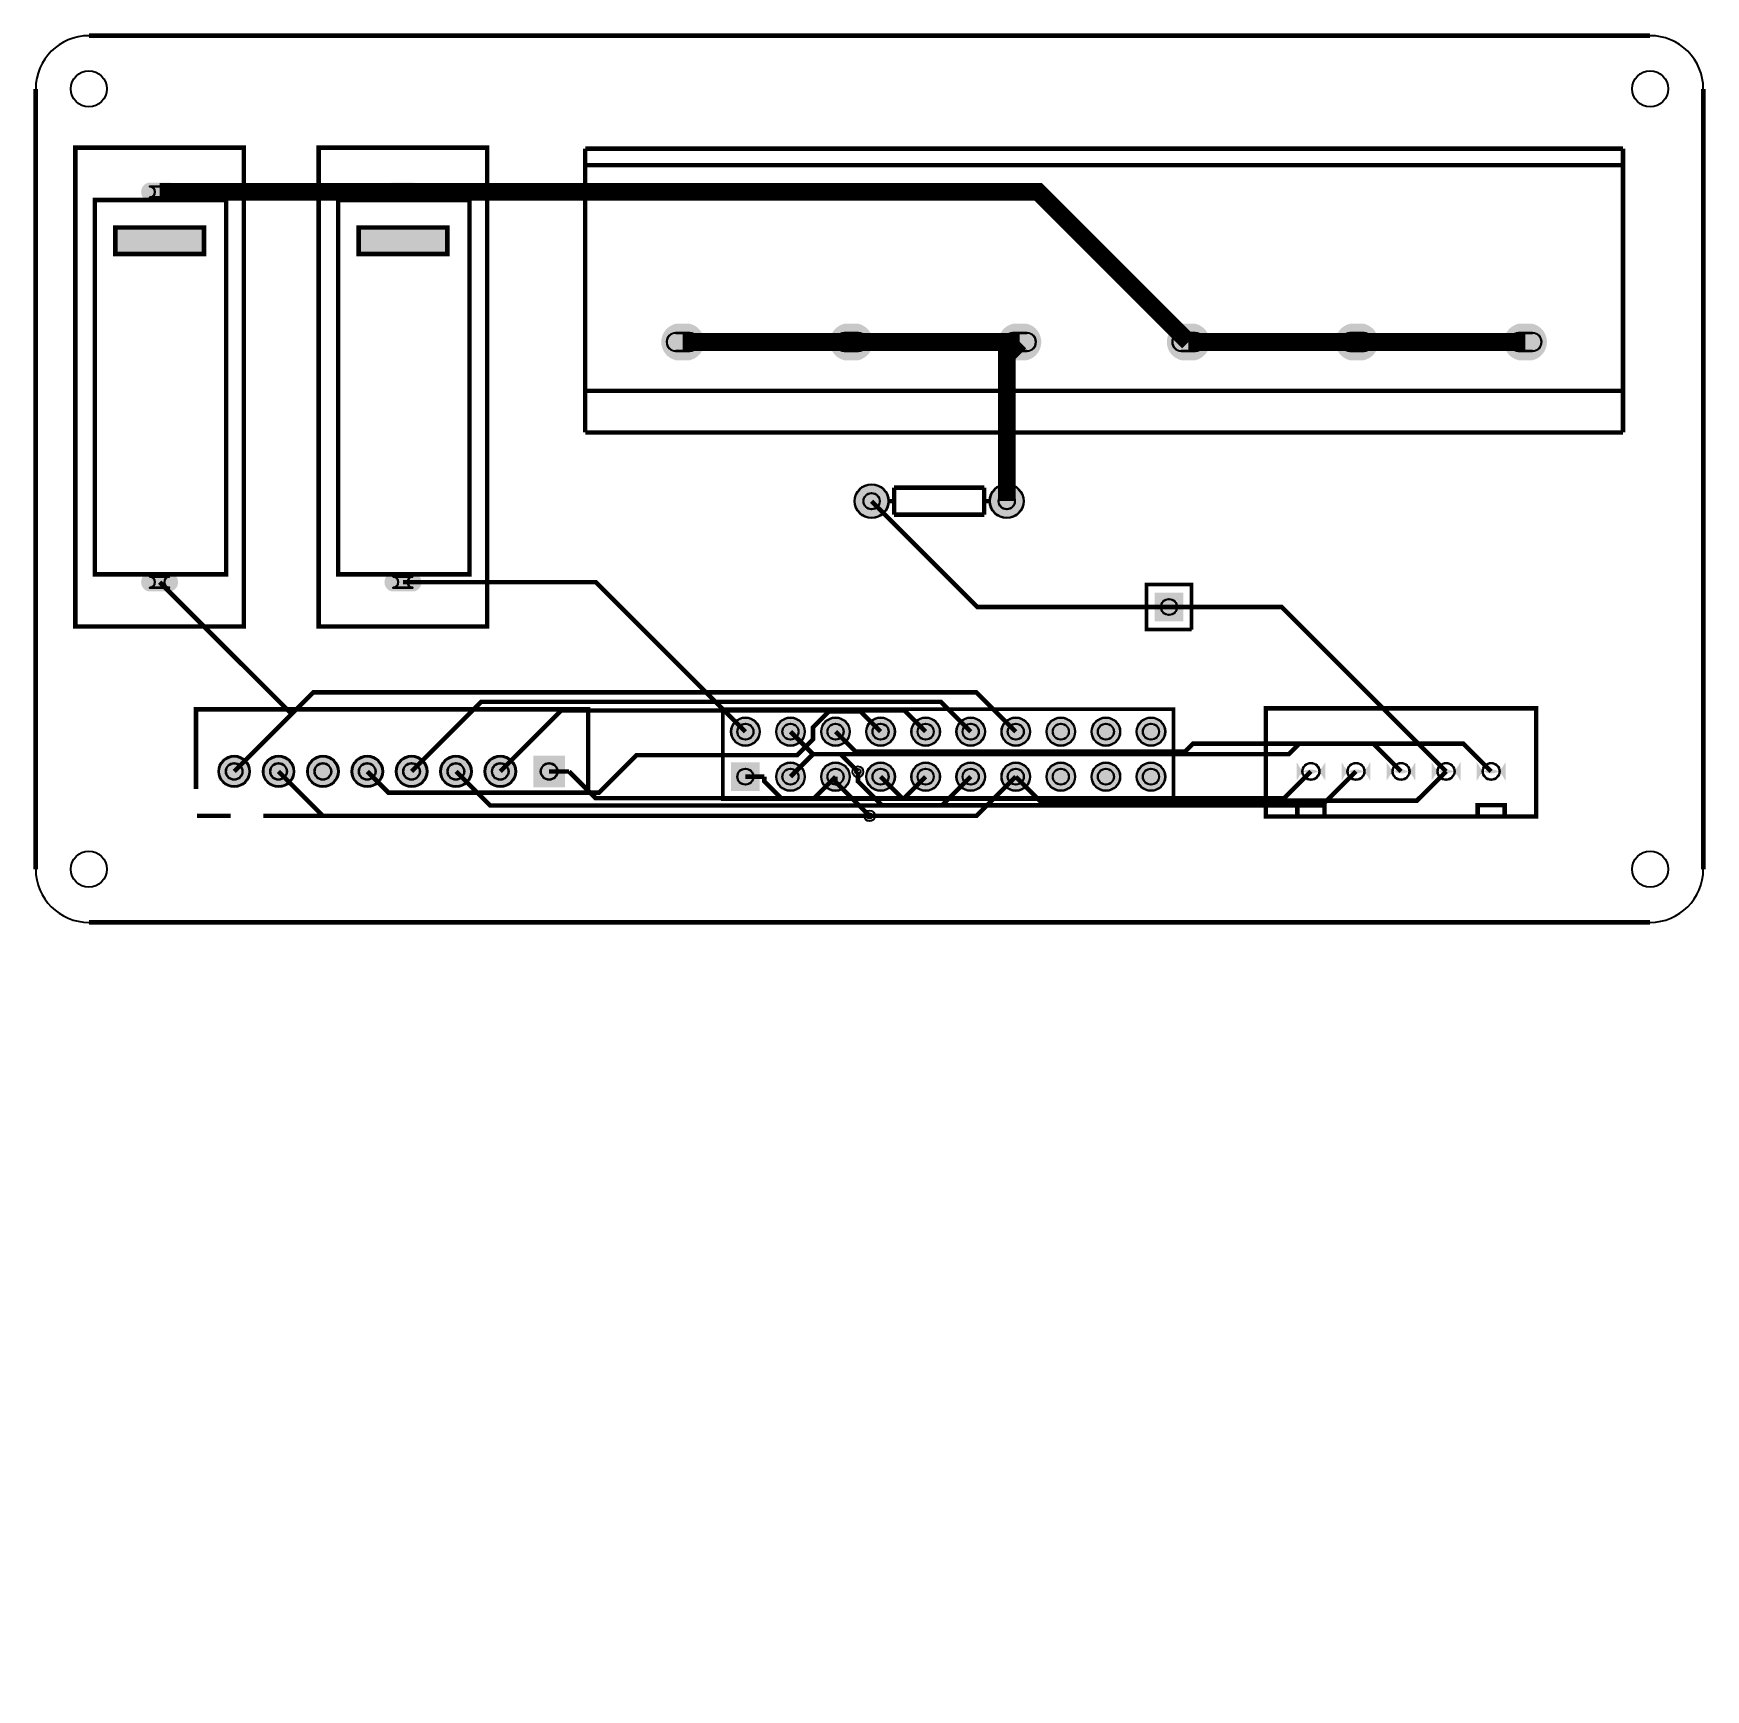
# Model space of a CAD drawing. Header units: millimetres. Extents: x -0.1 to 94.1, y -93.3 to 0.1.
import ezdxf

# ---------------------------------------------------------------- set-up
doc = ezdxf.new("R2010")
doc.units = ezdxf.units.MM
for name, color, linetype, true_color in [('BoardOutLine', 7, 'Continuous', 0xff00ff), ('BottomLayer', 7, 'Continuous', 0x0000ff), ('BottomSolderMaskLayer', 7, 'Continuous', 0xaa00ff), ('Document', 7, 'Continuous', 0xffffff), ('Hole', 7, 'Continuous', 0x222222), ('Multi-Layer', 7, 'Continuous', 0xc0c0c0), ('TopLayer', 7, 'Continuous', 0xff0000), ('TopSilkLayer', 7, 'Continuous', 0xffcc00), ('TopSolderMaskLayer', 7, 'Continuous', 0x800080)]:
    doc.layers.add(name, color=color, linetype=linetype, true_color=true_color)

msp = doc.modelspace()

# ---------------------------------------------------------------- hatches: boundary and pattern name
at = {"layer": 'BottomSolderMaskLayer'}
for points in [[(7.615013970028031, -8.287039624079375, -0.7853981633974483), (7.615013970028031, -9.337039624079376), (6.35501397002804, -9.337039624079376, -0.7853981633974483), (6.35501397002804, -8.287039624079375)], [(21.331041402082747, -8.287039624079375, -0.7853981633974483), (21.331041402082747, -9.337039624079376), (20.071041402082756, -9.337039624079376, -0.7853981633974483), (20.071041402082756, -8.287039624079375)], [(36.881222105301276, -16.246634493269028, -0.7853981633974483), (36.881222105301276, -18.29743459486923), (36.06670779055844, -18.29743459486923, -0.7853981633974483), (36.06670779055844, -16.246634493269028)], [(46.38134910555527, -16.246634493269028, -0.7853981633974483), (46.38134910555527, -18.29743459486923), (45.566834790812436, -18.29743459486923, -0.7853981633974483), (45.566834790812436, -16.246634493269028)], [(55.881222105301276, -16.246634493269028, -0.7853981633974483), (55.881222105301276, -18.29743459486923), (55.06670779055844, -18.29743459486923, -0.7853981633974483), (55.06670779055844, -16.246634493269028)], [(65.38134910555527, -16.246634493269028, -0.7853981633974483), (65.38134910555527, -18.29743459486923), (64.56683479081244, -18.29743459486923, -0.7853981633974483), (64.56683479081244, -16.246634493269028)], [(74.88122210530128, -16.246634493269028, -0.7853981633974483), (74.88122210530128, -18.29743459486923), (74.06670779055844, -18.29743459486923, -0.7853981633974483), (74.06670779055844, -16.246634493269028)], [(84.38134910555527, -16.246634493269028, -0.7853981633974483), (84.38134910555527, -18.29743459486923), (83.56683479081244, -18.29743459486923, -0.7853981633974483), (83.56683479081244, -16.246634493269028)], [(46.15189230378461, -26.246126492253097, 1), (48.082296164592336, -26.246126492253097, 1)], [(53.771907543815004, -26.246126492253097, 1), (55.70231140462273, -26.246126492253097, 1)], [(7.615013970028031, -30.287039624079263, -0.7853981633974483), (7.615013970028031, -31.33703962407926), (6.35501397002804, -31.33703962407926, -0.7853981633974483), (6.35501397002804, -30.287039624079263)], [(21.331041402082747, -30.287039624079263, -0.7853981633974483), (21.331041402082747, -31.33703962407926), (20.071041402082756, -31.33703962407926, -0.7853981633974483), (20.071041402082756, -30.287039624079263)], [(64.69392938785904, -31.402284365859032), (64.69392938785904, -33.02788761706563), (63.068326136652104, -33.02788761706563), (63.068326136652104, -31.402284365859032)], [(39.19227838455685, -39.24307848615706, 1), (40.81788163576335, -39.24307848615706, 1)], [(41.73228346456698, -39.24307848615706, 1), (43.35788671577348, -39.24307848615706, 1)], [(44.272288544577115, -39.24307848615706, 1), (45.897891795783615, -39.24307848615706, 1)], [(46.81229362458725, -39.24307848615706, 1), (48.43789687579375, -39.24307848615706, 1)], [(49.35229870459738, -39.24307848615706, 1), (50.97790195580388, -39.24307848615706, 1)], [(51.89230378460751, -39.24307848615706, 1), (53.51790703581401, -39.24307848615706, 1)], [(54.432308864617646, -39.24307848615706, 1), (56.057912115824145, -39.24307848615706, 1)], [(56.972313944628006, -39.24307848615706, 1), (58.597917195834505, -39.24307848615706, 1)], [(59.51231902463814, -39.24307848615706, 1), (61.13792227584464, -39.24307848615706, 1)], [(62.05232410464827, -39.24307848615706, 1), (63.67792735585477, -39.24307848615706, 1)], [(10.299720599441164, -41.48615697231401, 1), (12.077724155448275, -41.48615697231401, 1)], [(12.800101600203154, -41.48615697231401, 1), (14.578105156210265, -41.48615697231401, 1)], [(15.299974599949158, -41.48615697231401, 1), (17.07797815595627, -41.48615697231401, 1)], [(17.800101600203153, -41.48615697231401, 1), (19.578105156210267, -41.48615697231401, 1)], [(20.299974599949383, -41.48615697231401, 1), (22.077978155956497, -41.48615697231401, 1)], [(22.800101600203153, -41.48615697231401, 1), (24.578105156210267, -41.48615697231401, 1)], [(25.299974599949156, -41.48615697231401, 1), (27.07797815595627, -41.48615697231401, 1)], [(28.050573040540257, -40.59710131541476), (29.82857659654701, -40.59710131541476), (29.82857659654701, -42.375104871421854), (28.050573040540257, -42.375104871421854)], [(39.19227838455663, -40.97028194056395), (40.81788163576357, -40.97028194056395), (40.81788163576357, -42.595885191770435), (39.19227838455663, -42.595885191770435)], [(41.73228346456698, -41.78308356616719, 1), (43.35788671577348, -41.78308356616719, 1)], [(44.272288544577115, -41.78308356616719, 1), (45.897891795783615, -41.78308356616719, 1)], [(46.81229362458725, -41.78308356616719, 1), (48.43789687579375, -41.78308356616719, 1)], [(49.35229870459738, -41.78308356616719, 1), (50.97790195580388, -41.78308356616719, 1)], [(51.89230378460751, -41.78308356616719, 1), (53.51790703581401, -41.78308356616719, 1)], [(54.432308864617646, -41.78308356616719, 1), (56.057912115824145, -41.78308356616719, 1)], [(56.972313944628006, -41.78308356616719, 1), (58.597917195834505, -41.78308356616719, 1)], [(59.51231902463814, -41.78308356616719, 1), (61.13792227584464, -41.78308356616719, 1)], [(62.05232410464827, -41.78308356616719, 1), (63.67792735585477, -41.78308356616719, 1)], [(72.6949453898908, -40.95783591567192, -0.7853981633974483), (71.06934213868429, -40.95783591567192), (71.06934213868429, -42.01447802895609, -0.7853981633974483), (72.6949453898908, -42.01447802895609)], [(75.23495046990094, -40.95783591567192, -0.7853981633974483), (73.60934721869442, -40.95783591567192), (73.60934721869442, -42.01447802895609, -0.7853981633974483), (75.23495046990094, -42.01447802895609)], [(77.77495554991107, -40.95783591567192, -0.7853981633974483), (76.14935229870456, -40.95783591567192), (76.14935229870456, -42.01447802895609, -0.7853981633974483), (77.77495554991107, -42.01447802895609)], [(80.3149606299212, -40.95783591567192, -0.7853981633974483), (78.68935737871469, -40.95783591567192), (78.68935737871469, -42.01447802895609, -0.7853981633974483), (80.3149606299212, -42.01447802895609)], [(82.85496570993156, -40.95783591567192, -0.7853981633974483), (81.22936245872505, -40.95783591567192), (81.22936245872505, -42.01447802895609, -0.7853981633974483), (82.85496570993156, -42.01447802895609)]]:
    msp.add_hatch(color=256, dxfattribs=at).paths.add_polyline_path(points)
at = {"layer": 'Document'}
for points in [[(4.4850139700279215, -10.812039624079262), (4.4850139700279215, -12.312039624079262), (9.485013970027921, -12.312039624079262), (9.485013970027921, -10.812039624079262)], [(18.201041402082865, -10.812039624079262), (18.201041402082865, -12.312039624079262), (23.201041402082865, -12.312039624079262), (23.201041402082865, -10.812039624079262)]]:
    msp.add_hatch(color=256, dxfattribs=at).paths.add_polyline_path(points)
at = {"layer": 'Multi-Layer'}
for points in [[(7.585013970028058, -8.312039624079375, -0.7853981633974483), (7.585013970028058, -9.312039624079375), (6.385013970028012, -9.312039624079375, -0.7853981633974483), (6.385013970028012, -8.312039624079375)], [(21.301041402082774, -8.312039624079375, -0.7853981633974483), (21.301041402082774, -9.312039624079375), (20.101041402082956, -9.312039624079375, -0.7853981633974483), (20.101041402082956, -8.312039624079375)], [(36.87396494793006, -16.27203454406913, -0.7853981633974483), (36.87396494793006, -18.27203454406913), (36.07396494792988, -18.27203454406913, -0.7853981633974483), (36.07396494792988, -16.27203454406913)], [(46.37409194818406, -16.27203454406913, -0.7853981633974483), (46.37409194818406, -18.27203454406913), (45.57409194818388, -18.27203454406913, -0.7853981633974483), (45.57409194818388, -16.27203454406913)], [(55.87396494793006, -16.27203454406913, -0.7853981633974483), (55.87396494793006, -18.27203454406913), (55.07396494792988, -18.27203454406913, -0.7853981633974483), (55.07396494792988, -16.27203454406913)], [(65.37409194818406, -16.27203454406913, -0.7853981633974483), (65.37409194818406, -18.27203454406913), (64.57409194818388, -18.27203454406913, -0.7853981633974483), (64.57409194818388, -16.27203454406913)], [(74.87396494792984, -16.27203454406913, -0.7853981633974483), (74.87396494792984, -18.27203454406913), (74.07396494792988, -18.27203454406913, -0.7853981633974483), (74.07396494792988, -16.27203454406913)], [(84.37409194818406, -16.27203454406913, -0.7853981633974483), (84.37409194818406, -18.27203454406913), (83.57409194818388, -18.27203454406913, -0.7853981633974483), (83.57409194818388, -16.27203454406913)], [(46.177292354584715, -26.246126492253097, 1), (48.05689611379223, -26.246126492253097, 1)], [(53.79730759461511, -26.246126492253097, 1), (55.676911353822625, -26.246126492253097, 1)], [(7.585013970028058, -30.31203962407926, -0.7853981633974483), (7.585013970028058, -31.31203962407926), (6.385013970028012, -31.31203962407926, -0.7853981633974483), (6.385013970028012, -30.31203962407926)], [(21.301041402082774, -30.31203962407926, -0.7853981633974483), (21.301041402082774, -31.31203962407926), (20.101041402082956, -31.31203962407926, -0.7853981633974483), (20.101041402082956, -30.31203962407926)], [(64.66852933705877, -31.427686055372078), (64.66852933705877, -33.002489204978474), (63.093726187452376, -33.002489204978474), (63.093726187452376, -31.427686055372078)], [(39.21767843535695, -39.24307848615706, 1), (40.79248158496325, -39.24307848615706, 1)], [(41.757683515367084, -39.24307848615706, 1), (43.33248666497338, -39.24307848615706, 1)], [(44.29768859537722, -39.24307848615706, 1), (45.87249174498351, -39.24307848615706, 1)], [(46.83769367538735, -39.24307848615706, 1), (48.412496824993646, -39.24307848615706, 1)], [(49.37769875539748, -39.24307848615706, 1), (50.95250190500378, -39.24307848615706, 1)], [(51.917703835407615, -39.24307848615706, 1), (53.49250698501391, -39.24307848615706, 1)], [(54.45770891541775, -39.24307848615706, 1), (56.032512065024044, -39.24307848615706, 1)], [(56.99771399542811, -39.24307848615706, 1), (58.5725171450344, -39.24307848615706, 1)], [(59.53771907543824, -39.24307848615706, 1), (61.112522225044536, -39.24307848615706, 1)], [(62.07772415544837, -39.24307848615706, 1), (63.65252730505467, -39.24307848615706, 1)], [(10.350520701041367, -41.48615697231401, 1), (12.026924053848072, -41.48615697231401, 1)], [(12.850901701803357, -41.48615697231401, 1), (14.527305054610062, -41.48615697231401, 1)], [(15.35077470154936, -41.48615697231401, 1), (17.027178054356067, -41.48615697231401, 1)], [(17.850901701803355, -41.48615697231401, 1), (19.527305054610064, -41.48615697231401, 1)], [(20.350774701549586, -41.48615697231401, 1), (22.027178054356295, -41.48615697231401, 1)], [(22.850901701803355, -41.48615697231401, 1), (24.527305054610064, -41.48615697231401, 1)], [(25.35077470154936, -41.48615697231401, 1), (27.027178054356067, -41.48615697231401, 1)], [(28.101371602743257, -40.64790449580903), (29.77777495554983, -40.64790449580903), (29.77777495554983, -42.32430784861572), (28.101371602743257, -42.32430784861572)], [(39.2176784353569, -40.99568199136411), (40.7924815849633, -40.99568199136411), (40.7924815849633, -42.57048514097028), (39.2176784353569, -42.57048514097028)], [(41.757683515367084, -41.78308356616719, 1), (43.33248666497338, -41.78308356616719, 1)], [(44.29768859537722, -41.78308356616719, 1), (45.87249174498351, -41.78308356616719, 1)], [(46.83769367538735, -41.78308356616719, 1), (48.412496824993646, -41.78308356616719, 1)], [(49.37769875539748, -41.78308356616719, 1), (50.95250190500378, -41.78308356616719, 1)], [(51.917703835407615, -41.78308356616719, 1), (53.49250698501391, -41.78308356616719, 1)], [(54.45770891541775, -41.78308356616719, 1), (56.032512065024044, -41.78308356616719, 1)], [(56.99771399542811, -41.78308356616719, 1), (58.5725171450344, -41.78308356616719, 1)], [(59.53771907543824, -41.78308356616719, 1), (61.112522225044536, -41.78308356616719, 1)], [(62.07772415544837, -41.78308356616719, 1), (63.65252730505467, -41.78308356616719, 1)], [(72.6441452882906, -40.97815595631198, -0.7853981633974483), (71.1201422402845, -40.97815595631198), (71.1201422402845, -41.99415798831603, -0.7853981633974483), (72.6441452882906, -41.99415798831603)], [(75.18415036830073, -40.97815595631198, -0.7853981633974483), (73.66014732029463, -40.97815595631198), (73.66014732029463, -41.99415798831603, -0.7853981633974483), (75.18415036830073, -41.99415798831603)], [(77.72415544831087, -40.97815595631198, -0.7853981633974483), (76.20015240030476, -40.97815595631198), (76.20015240030476, -41.99415798831603, -0.7853981633974483), (77.72415544831087, -41.99415798831603)], [(80.264160528321, -40.97815595631198, -0.7853981633974483), (78.74015748031489, -40.97815595631198), (78.74015748031489, -41.99415798831603, -0.7853981633974483), (80.264160528321, -41.99415798831603)], [(82.80416560833136, -40.97815595631198, -0.7853981633974483), (81.28016256032525, -40.97815595631198), (81.28016256032525, -41.99415798831603, -0.7853981633974483), (82.80416560833136, -41.99415798831603)]]:
    msp.add_hatch(color=256, dxfattribs=at).paths.add_polyline_path(points)
at = {"layer": 'TopSolderMaskLayer'}
for points in [[(7.615013970028031, -8.287039624079375, -0.7853981633974483), (7.615013970028031, -9.337039624079376), (6.35501397002804, -9.337039624079376, -0.7853981633974483), (6.35501397002804, -8.287039624079375)], [(21.331041402082747, -8.287039624079375, -0.7853981633974483), (21.331041402082747, -9.337039624079376), (20.071041402082756, -9.337039624079376, -0.7853981633974483), (20.071041402082756, -8.287039624079375)], [(36.881222105301276, -16.246634493269028, -0.7853981633974483), (36.881222105301276, -18.29743459486923), (36.06670779055844, -18.29743459486923, -0.7853981633974483), (36.06670779055844, -16.246634493269028)], [(46.38134910555527, -16.246634493269028, -0.7853981633974483), (46.38134910555527, -18.29743459486923), (45.566834790812436, -18.29743459486923, -0.7853981633974483), (45.566834790812436, -16.246634493269028)], [(55.881222105301276, -16.246634493269028, -0.7853981633974483), (55.881222105301276, -18.29743459486923), (55.06670779055844, -18.29743459486923, -0.7853981633974483), (55.06670779055844, -16.246634493269028)], [(65.38134910555527, -16.246634493269028, -0.7853981633974483), (65.38134910555527, -18.29743459486923), (64.56683479081244, -18.29743459486923, -0.7853981633974483), (64.56683479081244, -16.246634493269028)], [(74.88122210530128, -16.246634493269028, -0.7853981633974483), (74.88122210530128, -18.29743459486923), (74.06670779055844, -18.29743459486923, -0.7853981633974483), (74.06670779055844, -16.246634493269028)], [(84.38134910555527, -16.246634493269028, -0.7853981633974483), (84.38134910555527, -18.29743459486923), (83.56683479081244, -18.29743459486923, -0.7853981633974483), (83.56683479081244, -16.246634493269028)], [(46.15189230378461, -26.246126492253097, 1), (48.082296164592336, -26.246126492253097, 1)], [(53.771907543815004, -26.246126492253097, 1), (55.70231140462273, -26.246126492253097, 1)], [(7.615013970028031, -30.287039624079263, -0.7853981633974483), (7.615013970028031, -31.33703962407926), (6.35501397002804, -31.33703962407926, -0.7853981633974483), (6.35501397002804, -30.287039624079263)], [(21.331041402082747, -30.287039624079263, -0.7853981633974483), (21.331041402082747, -31.33703962407926), (20.071041402082756, -31.33703962407926, -0.7853981633974483), (20.071041402082756, -30.287039624079263)], [(64.69392938785904, -31.402284365859032), (64.69392938785904, -33.02788761706563), (63.068326136652104, -33.02788761706563), (63.068326136652104, -31.402284365859032)], [(39.19227838455685, -39.24307848615706, 1), (40.81788163576335, -39.24307848615706, 1)], [(41.73228346456698, -39.24307848615706, 1), (43.35788671577348, -39.24307848615706, 1)], [(44.272288544577115, -39.24307848615706, 1), (45.897891795783615, -39.24307848615706, 1)], [(46.81229362458725, -39.24307848615706, 1), (48.43789687579375, -39.24307848615706, 1)], [(49.35229870459738, -39.24307848615706, 1), (50.97790195580388, -39.24307848615706, 1)], [(51.89230378460751, -39.24307848615706, 1), (53.51790703581401, -39.24307848615706, 1)], [(54.432308864617646, -39.24307848615706, 1), (56.057912115824145, -39.24307848615706, 1)], [(56.972313944628006, -39.24307848615706, 1), (58.597917195834505, -39.24307848615706, 1)], [(59.51231902463814, -39.24307848615706, 1), (61.13792227584464, -39.24307848615706, 1)], [(62.05232410464827, -39.24307848615706, 1), (63.67792735585477, -39.24307848615706, 1)], [(10.299720599441164, -41.48615697231401, 1), (12.077724155448275, -41.48615697231401, 1)], [(12.800101600203154, -41.48615697231401, 1), (14.578105156210265, -41.48615697231401, 1)], [(15.299974599949158, -41.48615697231401, 1), (17.07797815595627, -41.48615697231401, 1)], [(17.800101600203153, -41.48615697231401, 1), (19.578105156210267, -41.48615697231401, 1)], [(20.299974599949383, -41.48615697231401, 1), (22.077978155956497, -41.48615697231401, 1)], [(22.800101600203153, -41.48615697231401, 1), (24.578105156210267, -41.48615697231401, 1)], [(25.299974599949156, -41.48615697231401, 1), (27.07797815595627, -41.48615697231401, 1)], [(28.050573040540257, -40.59710131541476), (29.82857659654701, -40.59710131541476), (29.82857659654701, -42.375104871421854), (28.050573040540257, -42.375104871421854)], [(39.19227838455663, -40.97028194056395), (40.81788163576357, -40.97028194056395), (40.81788163576357, -42.595885191770435), (39.19227838455663, -42.595885191770435)], [(41.73228346456698, -41.78308356616719, 1), (43.35788671577348, -41.78308356616719, 1)], [(44.272288544577115, -41.78308356616719, 1), (45.897891795783615, -41.78308356616719, 1)], [(46.81229362458725, -41.78308356616719, 1), (48.43789687579375, -41.78308356616719, 1)], [(49.35229870459738, -41.78308356616719, 1), (50.97790195580388, -41.78308356616719, 1)], [(51.89230378460751, -41.78308356616719, 1), (53.51790703581401, -41.78308356616719, 1)], [(54.432308864617646, -41.78308356616719, 1), (56.057912115824145, -41.78308356616719, 1)], [(56.972313944628006, -41.78308356616719, 1), (58.597917195834505, -41.78308356616719, 1)], [(59.51231902463814, -41.78308356616719, 1), (61.13792227584464, -41.78308356616719, 1)], [(62.05232410464827, -41.78308356616719, 1), (63.67792735585477, -41.78308356616719, 1)], [(72.6949453898908, -40.95783591567192, -0.7853981633974483), (71.06934213868429, -40.95783591567192), (71.06934213868429, -42.01447802895609, -0.7853981633974483), (72.6949453898908, -42.01447802895609)], [(75.23495046990094, -40.95783591567192, -0.7853981633974483), (73.60934721869442, -40.95783591567192), (73.60934721869442, -42.01447802895609, -0.7853981633974483), (75.23495046990094, -42.01447802895609)], [(77.77495554991107, -40.95783591567192, -0.7853981633974483), (76.14935229870456, -40.95783591567192), (76.14935229870456, -42.01447802895609, -0.7853981633974483), (77.77495554991107, -42.01447802895609)], [(80.3149606299212, -40.95783591567192, -0.7853981633974483), (78.68935737871469, -40.95783591567192), (78.68935737871469, -42.01447802895609, -0.7853981633974483), (80.3149606299212, -42.01447802895609)], [(82.85496570993156, -40.95783591567192, -0.7853981633974483), (81.22936245872505, -40.95783591567192), (81.22936245872505, -42.01447802895609, -0.7853981633974483), (82.85496570993156, -42.01447802895609)]]:
    msp.add_hatch(color=256, dxfattribs=at).paths.add_polyline_path(points)

# ---------------------------------------------------------------- linework, layer by layer
at = {"layer": 'BoardOutLine', "const_width": 0.25400050800101603}
for points in [[(3, 0), (91, 0)], [(0, -47.000000000000114), (0, -3.0000000000001137)], [(94.00000000000023, -3.0000000000001137), (94.00000000000023, -47.000000000000114)], [(91, -50), (3, -50)]]:
    msp.add_lwpolyline(points, dxfattribs=at)
at = {"layer": 'BoardOutLine'}
for centre, start, end in [((3, -3), 90, 180), ((91.00000000000023, -3), 359.99999999999926, 90), ((3, -47), 180.00000000000148, 270), ((91.00000000000023, -47), 270, 0)]:
    msp.add_arc(centre, 3.0000000000000004, start, end, dxfattribs=at)
at = {"layer": 'BottomLayer'}
for points, const_width in [([(54.73710947421887, -26.246126492253097), (54.73710947421887, -18.008890017780004), (55.47396494792997, -17.27203454406913)], 1), ([(20.701041402082865, -30.81203962407926), (31.574041148082188, -30.81203962407926), (40.0050800101601, -39.24307848615706)], 0.25400050800101603), ([(79.50215900431795, -41.48615697231401), (70.23114046228102, -32.215138430276966), (63.88112776225557, -32.215138430276966)], 0.25400050800101603), ([(47.6250952501905, -39.24307848615706), (46.487680975361855, -38.10566421132842), (44.705867411734744, -38.10566421132842), (43.815087630175185, -38.99644399288809), (43.815087630175185, -39.68427736855483), (42.92887985775974, -40.57048514097039), (33.86918973837942, -40.57048514097039), (31.757175514351047, -42.682499364998876), (19.885445770891465, -42.682499364998876), (18.68910337820671, -41.48615697231401)], 0.25400050800101603), ([(76.96215392430781, -41.48615697231401), (75.38811277622563, -39.912115824231705), (71.23850647701306, -39.912115824231705), (70.63754127508264, -40.513081026162126), (43.815087630175185, -40.513081026162126), (42.54508509017023, -41.78308356616719)], 0.25400050800101603), ([(74.42214884429768, -41.48615697231401), (72.50850901701824, -43.39979679959356), (47.69824739649471, -43.39979679959356), (46.346964693929294, -42.04851409702826), (46.346964693929294, -41.50165100330196)], 0.25400050800101603), ([(71.88214376428755, -41.48615697231401), (70.37642875285746, -42.99187198374398), (48.833883667767395, -42.99187198374398), (47.6250952501905, -41.78308356616719)], 0.25400050800101603), ([(40.0050800101601, -41.78308356616719), (41.07162814325625, -41.78308356616719)], 0.25400050800101603), ([(41.07162814325625, -41.78308356616719), (41.07162814325625, -42.04978409956834), (42.01371602743211, -42.99187198374398), (43.87630175260347, -42.99187198374398), (45.085090170180365, -41.78308356616719)], 0.25400050800101603), ([(47.00203200406395, -43.99110998222011), (45.085090170180365, -42.07416814833641), (45.085090170180365, -41.78308356616719)], 0.25400050800101603)]:
    msp.add_lwpolyline(points, dxfattribs=dict(at, const_width=const_width))
at = {"layer": 'BottomSolderMaskLayer'}
for points in [[(7.562500635001243, -8.497039624079376), (6.40750063500127, -8.497039624079376)], [(7.562500635001243, -9.127039624079375), (6.40750063500127, -9.127039624079375)], [(21.27852806705596, -8.497039624079376), (20.123528067056213, -8.497039624079376)], [(21.27852806705596, -9.127039624079375), (20.123528067056213, -9.127039624079375)], [(36.06673365143979, -16.762963097354806), (36.88124796618263, -16.762963097354806)], [(45.566731347287714, -16.762963097354806), (46.38124566203078, -16.762963097354806)], [(55.066759512320914, -16.762963097354806), (55.88127382706375, -16.762963097354806)], [(64.56678306904996, -16.762963097354806), (65.3812973837928, -16.762963097354806)], [(74.06681123408316, -16.762963097354806), (74.88132554882623, -16.762963097354806)], [(83.56680892993131, -16.762963097354806), (84.38132324467415, -16.762963097354806)], [(36.06673365143979, -17.781105990783452), (36.88124796618263, -17.781105990783452)], [(45.566731347287714, -17.781105990783452), (46.38124566203078, -17.781105990783452)], [(55.066759512320914, -17.781105990783452), (55.88127382706375, -17.781105990783452)], [(64.56678306904996, -17.781105990783452), (65.3812973837928, -17.781105990783452)], [(74.06681123408316, -17.781105990783452), (74.88132554882623, -17.781105990783452)], [(83.56680892993131, -17.781105990783452), (84.38132324467415, -17.781105990783452)], [(7.562500635001243, -30.497065601404014), (6.40750063500127, -30.497065601404014)], [(21.27852806705596, -30.497065601404014), (20.123528067056213, -30.497065601404014)], [(7.562500635001243, -31.127065601404016), (6.40750063500127, -31.127065601404016)], [(21.27852806705596, -31.127065601404016), (20.123528067056213, -31.127065601404016)]]:
    msp.add_lwpolyline(points, close=True, dxfattribs=at)
for centre, radius in [((47.11709423418847, -26.246126492253097), 0.9652019304038612), ((54.73710947421887, -26.246126492253097), 0.9652019304038612), ((47.11709423418847, -26.24607569215152), 0.4617317342742795), ((54.73710947421887, -26.24607569215152), 0.4617317342742795), ((63.88112776225557, -32.21508763017539), 0.45883962735667416), ((40.0050800101601, -39.24307848615706), 0.8128016256032513), ((42.54508509017023, -39.24307848615706), 0.8128016256032513), ((45.085090170180365, -39.24307848615706), 0.8128016256032513), ((47.6250952501905, -39.24307848615706), 0.8128016256032513), ((50.16510033020063, -39.24307848615706), 0.8128016256032513), ((52.70510541021076, -39.24307848615706), 0.8128016256032513), ((55.245110490220895, -39.24307848615706), 0.8128016256032513), ((57.785115570231255, -39.24307848615706), 0.8128016256032513), ((60.32512065024139, -39.24307848615706), 0.8128016256032513), ((62.86512573025152, -39.24307848615706), 0.8128016256032513), ((40.0050800101601, -39.24307848615706), 0.45883962735667416), ((42.54508509017023, -39.24307848615706), 0.45883962735667416), ((45.085090170180365, -39.24307848615706), 0.45883962735667416), ((47.6250952501905, -39.24307848615706), 0.45883962735667416), ((50.16510033020063, -39.24307848615706), 0.45883962735667416), ((52.70510541021076, -39.24307848615706), 0.45883962735667416), ((55.245110490220895, -39.24307848615706), 0.45883962735667416), ((57.785115570231255, -39.24307848615706), 0.45883962735667416), ((60.32512065024139, -39.24307848615706), 0.45883962735667416), ((62.86512573025152, -39.24307848615706), 0.45883962735667416), ((11.18872237744472, -41.48615697231401), 0.8890017780035561), ((11.188519177038415, -41.48610617221243), 0.47728619699663644), ((13.68910337820671, -41.48615697231401), 0.8890017780035561), ((13.689027178054403, -41.48610617221243), 0.47728619699663644), ((16.188976377952713, -41.48615697231401), 0.8890017780035561), ((16.189027178054403, -41.48610617221243), 0.47728619699663644), ((18.68910337820671, -41.48615697231401), 0.8890017780035561), ((18.689027178054403, -41.48610617221243), 0.47728619699663644), ((21.18897637795294, -41.48615697231401), 0.8890017780035561), ((21.189052578105247, -41.48610617221243), 0.47728619699663644), ((23.68910337820671, -41.48615697231401), 0.8890017780035561), ((23.68905257810502, -41.48610617221243), 0.47728619699663644), ((26.188976377952713, -41.48615697231401), 0.8890017780035561), ((26.188900177800406, -41.48610617221243), 0.47728619699663644), ((28.939573279146543, -41.48610617221243), 0.47728619699663644), ((40.0050800101601, -41.78308356616719), 0.45883962735667416), ((42.54508509017023, -41.78308356616719), 0.8128016256032513), ((42.54508509017023, -41.78308356616719), 0.45883962735667416), ((45.085090170180365, -41.78308356616719), 0.8128016256032513), ((45.085090170180365, -41.78308356616719), 0.45883962735667416), ((47.6250952501905, -41.78308356616719), 0.8128016256032513), ((47.6250952501905, -41.78308356616719), 0.45883962735667416), ((50.16510033020063, -41.78308356616719), 0.8128016256032513), ((50.16510033020063, -41.78308356616719), 0.45883962735667416), ((52.70510541021076, -41.78308356616719), 0.8128016256032513), ((52.70510541021076, -41.78308356616719), 0.45883962735667416), ((55.245110490220895, -41.78308356616719), 0.8128016256032513), ((55.245110490220895, -41.78308356616719), 0.45883962735667416), ((57.785115570231255, -41.78308356616719), 0.8128016256032513), ((57.785115570231255, -41.78308356616719), 0.45883962735667416), ((60.32512065024139, -41.78308356616719), 0.8128016256032513), ((60.32512065024139, -41.78308356616719), 0.45883962735667416), ((62.86512573025152, -41.78308356616719), 0.8128016256032513), ((62.86512573025152, -41.78308356616719), 0.45883962735667416), ((71.88214376428755, -41.48610617221243), 0.48768097536195076), ((74.42214884429768, -41.48610617221243), 0.48768097536195076), ((76.96215392430781, -41.48610617221243), 0.48768097536195076), ((79.50215900431795, -41.48610617221243), 0.48768097536195076), ((82.0421640843283, -41.48610617221243), 0.48768097536195076)]:
    msp.add_circle(centre, radius, dxfattribs=at)
for centre, radius, start, end in [((6.40750063500127, -8.812039624079375), 0.31500000000000006, 270, 450), ((7.562500635001243, -8.812039624079375), 0.31500000000000006, 450, 270), ((20.123528067056213, -8.812039624079375), 0.31500000000000006, 270, 450), ((21.27852806705596, -8.812039624079375), 0.31500000000000006, 450, 270), ((36.06673365143979, -17.27203454406913), 0.509071446714322, 450, 270), ((36.88124796618263, -17.27203454406913), 0.509071446714322, 270, 450), ((45.566731347287714, -17.27203454406913), 0.509071446714322, 450, 270), ((46.38124566203078, -17.27203454406913), 0.509071446714322, 270, 450), ((55.066759512320914, -17.27203454406913), 0.509071446714322, 450, 270), ((55.88127382706375, -17.27203454406913), 0.509071446714322, 270, 450), ((64.56678306904996, -17.27203454406913), 0.509071446714322, 450, 270), ((65.3812973837928, -17.27203454406913), 0.509071446714322, 270, 450), ((74.06681123408316, -17.27203454406913), 0.509071446714322, 450, 270), ((74.88132554882623, -17.27203454406913), 0.509071446714322, 270, 450), ((83.56680892993131, -17.27203454406913), 0.509071446714322, 450, 270), ((84.38132324467415, -17.27203454406913), 0.509071446714322, 270, 450), ((6.40750063500127, -30.812065601404015), 0.31500000000000006, 270, 450), ((7.562500635001243, -30.812065601404015), 0.31500000000000006, 450, 270), ((20.123528067056213, -30.812065601404015), 0.31500000000000006, 270, 450), ((21.27852806705596, -30.812065601404015), 0.31500000000000006, 450, 270)]:
    msp.add_arc(centre, radius, start, end, dxfattribs=at)
at = {"layer": 'Hole'}
for centre in [(46.346964693929294, -41.50165100330196), (47.00203200406395, -43.99110998222011)]:
    msp.add_circle(centre, 0.15250190500381003, dxfattribs=at)
at = {"layer": 'Multi-Layer'}
for points in [[(7.535001270002567, -8.512039624079375), (6.435001270002658, -8.512039624079375)], [(7.535001270002567, -9.112039624079376), (6.435001270002658, -9.112039624079376)], [(21.251028702057283, -8.512039624079375), (20.151028702057374, -8.512039624079375)], [(21.251028702057283, -9.112039624079376), (20.151028702057374, -9.112039624079376)], [(36.073990347980725, -16.77203454406913), (36.87399034798068, -16.77203454406913)], [(45.573990347980725, -16.77203454406913), (46.37399034798091, -16.77203454406913)], [(55.07401574803157, -16.77203454406913), (55.874015748031525, -16.77203454406913)], [(64.57404114808242, -16.77203454406913), (65.37404114808237, -16.77203454406913)], [(74.07406654813326, -16.77203454406913), (74.87406654813321, -16.77203454406913)], [(83.57406654813326, -16.77203454406913), (84.37406654813299, -16.77203454406913)], [(36.073990347980725, -17.77203454406913), (36.87399034798068, -17.77203454406913)], [(45.573990347980725, -17.77203454406913), (46.37399034798091, -17.77203454406913)], [(55.07401574803157, -17.77203454406913), (55.874015748031525, -17.77203454406913)], [(64.57404114808242, -17.77203454406913), (65.37404114808237, -17.77203454406913)], [(74.07406654813326, -17.77203454406913), (74.87406654813321, -17.77203454406913)], [(83.57406654813326, -17.77203454406913), (84.37406654813299, -17.77203454406913)], [(7.535001270002567, -30.512065024130106), (6.435001270002658, -30.512065024130106)], [(21.251028702057283, -30.512065024130106), (20.151028702057374, -30.512065024130106)], [(7.535001270002567, -31.112065024130107), (6.435001270002658, -31.112065024130107)], [(21.251028702057283, -31.112065024130107), (20.151028702057374, -31.112065024130107)]]:
    msp.add_lwpolyline(points, close=True, dxfattribs=at)
for centre, radius in [((3, -3.0000000000001137), 1.0160020320040641), ((91, -3.0000000000001137), 1.0160020320040641), ((47.11709423418847, -26.246126492253097), 0.9398018796037594), ((54.73710947421887, -26.246126492253097), 0.9398018796037594), ((47.11709423418847, -26.24607569215152), 0.4495808991617984), ((54.73710947421887, -26.24607569215152), 0.4495808991617984), ((63.88112776225557, -32.21508763017539), 0.4445008890017781), ((40.0050800101601, -39.24307848615706), 0.7874015748031498), ((42.54508509017023, -39.24307848615706), 0.7874015748031498), ((45.085090170180365, -39.24307848615706), 0.7874015748031498), ((47.6250952501905, -39.24307848615706), 0.7874015748031498), ((50.16510033020063, -39.24307848615706), 0.7874015748031498), ((52.70510541021076, -39.24307848615706), 0.7874015748031498), ((55.245110490220895, -39.24307848615706), 0.7874015748031498), ((57.785115570231255, -39.24307848615706), 0.7874015748031498), ((60.32512065024139, -39.24307848615706), 0.7874015748031498), ((62.86512573025152, -39.24307848615706), 0.7874015748031498), ((40.0050800101601, -39.24307848615706), 0.4445008890017781), ((42.54508509017023, -39.24307848615706), 0.4445008890017781), ((45.085090170180365, -39.24307848615706), 0.4445008890017781), ((47.6250952501905, -39.24307848615706), 0.4445008890017781), ((50.16510033020063, -39.24307848615706), 0.4445008890017781), ((52.70510541021076, -39.24307848615706), 0.4445008890017781), ((55.245110490220895, -39.24307848615706), 0.4445008890017781), ((57.785115570231255, -39.24307848615706), 0.4445008890017781), ((60.32512065024139, -39.24307848615706), 0.4445008890017781), ((62.86512573025152, -39.24307848615706), 0.4445008890017781), ((11.18872237744472, -41.48615697231401), 0.8382016764033529), ((11.188519177038415, -41.48610617221243), 0.4500127000254001), ((13.68910337820671, -41.48615697231401), 0.8382016764033529), ((13.689027178054403, -41.48610617221243), 0.4500127000254001), ((16.188976377952713, -41.48615697231401), 0.8382016764033529), ((16.189027178054403, -41.48610617221243), 0.4500127000254001), ((18.68910337820671, -41.48615697231401), 0.8382016764033529), ((18.689027178054403, -41.48610617221243), 0.4500127000254001), ((21.18897637795294, -41.48615697231401), 0.8382016764033529), ((21.189052578105247, -41.48610617221243), 0.4500127000254001), ((23.68910337820671, -41.48615697231401), 0.8382016764033529), ((23.68905257810502, -41.48610617221243), 0.4500127000254001), ((26.188976377952713, -41.48615697231401), 0.8382016764033529), ((26.188900177800406, -41.48610617221243), 0.4500127000254001), ((28.939573279146543, -41.48610617221243), 0.4500127000254001), ((40.0050800101601, -41.78308356616719), 0.4445008890017781), ((42.54508509017023, -41.78308356616719), 0.7874015748031498), ((42.54508509017023, -41.78308356616719), 0.4445008890017781), ((45.085090170180365, -41.78308356616719), 0.7874015748031498), ((45.085090170180365, -41.78308356616719), 0.4445008890017781), ((46.346964693929294, -41.50165100330196), 0.30500381000762006), ((47.6250952501905, -41.78308356616719), 0.7874015748031498), ((47.6250952501905, -41.78308356616719), 0.4445008890017781), ((50.16510033020063, -41.78308356616719), 0.7874015748031498), ((50.16510033020063, -41.78308356616719), 0.4445008890017781), ((52.70510541021076, -41.78308356616719), 0.7874015748031498), ((52.70510541021076, -41.78308356616719), 0.4445008890017781), ((55.245110490220895, -41.78308356616719), 0.7874015748031498), ((55.245110490220895, -41.78308356616719), 0.4445008890017781), ((57.785115570231255, -41.78308356616719), 0.7874015748031498), ((57.785115570231255, -41.78308356616719), 0.4445008890017781), ((60.32512065024139, -41.78308356616719), 0.7874015748031498), ((60.32512065024139, -41.78308356616719), 0.4445008890017781), ((62.86512573025152, -41.78308356616719), 0.7874015748031498), ((62.86512573025152, -41.78308356616719), 0.4445008890017781), ((71.88214376428755, -41.48610617221243), 0.45720091440182886), ((74.42214884429768, -41.48610617221243), 0.45720091440182886), ((76.96215392430781, -41.48610617221243), 0.45720091440182886), ((79.50215900431795, -41.48610617221243), 0.45720091440182886), ((82.0421640843283, -41.48610617221243), 0.45720091440182886), ((47.00203200406395, -43.99110998222011), 0.30500381000762006), ((3, -47.000000000000114), 1.0160020320040641), ((91, -47.000000000000114), 1.0160020320040641)]:
    msp.add_circle(centre, radius, dxfattribs=at)
for centre, radius, start, end in [((6.435001270002658, -8.812039624079375), 0.30000000000000004, 270, 450), ((7.535001270002567, -8.812039624079375), 0.30000000000000004, 450, 270), ((20.151028702057374, -8.812039624079375), 0.30000000000000004, 270, 450), ((21.251028702057283, -8.812039624079375), 0.30000000000000004, 450, 270), ((36.073990347980725, -17.27203454406913), 0.5, 450, 270), ((36.87399034798068, -17.27203454406913), 0.5, 270, 450), ((45.573990347980725, -17.27203454406913), 0.5, 450, 270), ((46.37399034798091, -17.27203454406913), 0.5, 270, 450), ((55.07401574803157, -17.27203454406913), 0.5, 450, 270), ((55.874015748031525, -17.27203454406913), 0.5, 270, 450), ((64.57404114808242, -17.27203454406913), 0.5, 450, 270), ((65.37404114808237, -17.27203454406913), 0.5, 270, 450), ((74.07406654813326, -17.27203454406913), 0.5, 450, 270), ((74.87406654813321, -17.27203454406913), 0.5, 270, 450), ((83.57406654813326, -17.27203454406913), 0.5, 450, 270), ((84.37406654813299, -17.27203454406913), 0.5, 270, 450), ((6.435001270002658, -30.812065024130106), 0.30000000000000004, 270, 450), ((7.535001270002567, -30.812065024130106), 0.30000000000000004, 450, 270), ((20.151028702057374, -30.812065024130106), 0.30000000000000004, 270, 450), ((21.251028702057283, -30.812065024130106), 0.30000000000000004, 450, 270)]:
    msp.add_arc(centre, radius, start, end, dxfattribs=at)
at = {"layer": 'TopLayer'}
for points, const_width in [([(6.9850139700279215, -8.812039624079375), (20.701041402082865, -8.812039624079375)], 1), ([(20.701041402082865, -8.812039624079375), (56.5140970281941, -8.812039624079375), (64.97409194818397, -17.27203454406913)], 1), ([(36.47396494792997, -17.27203454406913), (45.97409194818397, -17.27203454406913)], 1), ([(45.97409194818397, -17.27203454406913), (55.47396494792997, -17.27203454406913)], 1), ([(64.97409194818397, -17.27203454406913), (74.47396494792974, -17.27203454406913)], 1), ([(74.47396494792974, -17.27203454406913), (83.97409194818397, -17.27203454406913)], 1), ([(47.11709423418847, -26.246126492253097), (53.08610617221234, -32.215138430276966), (63.88112776225557, -32.215138430276966)], 0.25400050800101603), ([(14.423926847853636, -38.25095250190509), (6.9850139700279215, -30.81203962407926)], 0.25400050800101603), ([(14.423926847853636, -38.25095250190509), (15.650241300482548, -37.02463804927618), (53.02667005334001, -37.02463804927618), (55.245110490220895, -39.24307848615706)], 0.25400050800101603), ([(21.18897637795294, -41.48615697231401), (25.113030226060346, -37.56210312420626), (51.024130048260076, -37.56210312420626), (52.70510541021076, -39.24307848615706)], 0.25400050800101603), ([(11.18872237744472, -41.48615697231401), (14.423926847853636, -38.25095250190509)], 0.25400050800101603), ([(26.188976377952713, -41.48615697231401), (29.624841249682504, -38.05029210058433), (48.97231394462801, -38.05029210058433), (50.16510033020063, -39.24307848615706)], 0.25400050800101603), ([(46.346964693929294, -41.50165100330196), (45.35839471678946, -40.513081026162126), (43.815087630175185, -40.513081026162126), (42.54508509017023, -39.24307848615706)], 0.25400050800101603), ([(82.0421640843283, -41.48615697231401), (80.48158496317001, -39.92557785115571), (65.22936245872484, -39.92557785115571), (64.78689357378721, -40.36804673609356), (46.210058420116866, -40.36804673609356), (45.085090170180365, -39.24307848615706)], 0.25400050800101603), ([(13.68910337820671, -41.48615697231401), (16.194056388112813, -43.99110998222011), (47.00203200406395, -43.99110998222011)], 0.25400050800101603), ([(52.70510541021076, -41.78308356616719), (51.08280416560842, -43.40538481076976), (25.608331216662464, -43.40538481076976), (23.68910337820671, -41.48615697231401)], 0.25400050800101603), ([(28.939547879095926, -41.48615697231401), (30.056896113792163, -41.48615697231401)], 0.25400050800101603), ([(30.056896113792163, -41.48615697231401), (31.562611125222247, -42.99187198374398), (48.95631191262373, -42.99187198374398), (50.16510033020063, -41.78308356616719)], 0.25400050800101603), ([(79.50215900431795, -41.48615697231401), (77.85013970027944, -43.138176276352624), (56.60020320040644, -43.138176276352624), (55.245110490220895, -41.78308356616719)], 0.25400050800101603), ([(55.245110490220895, -41.78308356616719), (53.037084074168206, -43.99110998222011), (47.00203200406395, -43.99110998222011)], 0.25400050800101603)]:
    msp.add_lwpolyline(points, dxfattribs=dict(at, const_width=const_width))
at = {"layer": 'TopSilkLayer'}
for points, const_width in [([(11.735026670053458, -33.31203962407926), (11.735026670053458, -6.312039624079262), (2.235001270002499, -6.312039624079262), (2.235001270002499, -33.31203962407926), (11.735026670053458, -33.31203962407926)], 0.25400050800101603), ([(25.451054102108174, -33.31203962407926), (25.451054102108174, -6.312039624079262), (15.951028702057329, -6.312039624079262), (15.951028702057329, -33.31203962407926), (25.451054102108174, -33.31203962407926)], 0.25400050800101603), ([(10.7358394716789, -9.269240538481085), (10.7358394716789, -30.369062738125535), (3.3357886715773475, -30.369062738125535), (3.3357886715773475, -9.269240538481085), (10.7358394716789, -9.269240538481085)], 0.25400050800101603), ([(24.451866903733844, -9.269240538481085), (24.451866903733844, -30.369062738125535), (17.05181610363229, -30.369062738125535), (17.05181610363229, -9.269240538481085), (24.451866903733844, -9.269240538481085)], 0.25400050800101603), ([(9.485013970027921, -10.812039624079262), (9.485013970027921, -12.312039624079262), (4.4850139700279215, -12.312039624079262), (4.4850139700279215, -10.812039624079262), (9.485013970027921, -10.812039624079262)], 0.25400050800101603), ([(23.201041402082865, -10.812039624079262), (23.201041402082865, -12.312039624079262), (18.201041402082865, -12.312039624079262), (18.201041402082865, -10.812039624079262), (23.201041402082865, -10.812039624079262)], 0.25400050800101603), ([(38.73507747015492, -37.973075946151994), (40.640081280162576, -37.973075946151994), (64.13512827025647, -37.973075946151994), (64.13512827025647, -43.05308610617226), (40.640081280162576, -43.05308610617226), (38.73507747015492, -43.05308610617226), (38.73507747015492, -37.973075946151994)], 0.20320040640081283), ([(69.34213868427742, -37.930099060198245), (84.58216916433844, -37.930099060198245), (84.58216916433844, -44.02611125222256), (69.34213868427742, -44.02611125222256), (69.34213868427742, -37.930099060198245)], 0.25400050800101603), ([(71.1201422402844, -43.39110998222009), (72.6441452882907, -43.39110998222009), (72.6441452882907, -44.02611125222256), (71.1201422402844, -44.02611125222256), (71.1201422402844, -43.39110998222009)], 0.25400050800101603), ([(81.28016256032515, -43.39110998222009), (82.80416560833123, -43.39110998222009), (82.80416560833123, -44.02611125222256), (81.28016256032515, -44.02611125222256), (81.28016256032515, -43.39110998222009)], 0.25400050800101603)]:
    msp.add_lwpolyline(points, close=True, dxfattribs=dict(at, const_width=const_width))
for points, const_width in [([(30.973914147828282, -22.372009144018307), (30.973914147828282, -6.371983743967462)], 0.25400050800101603), ([(89.47409194818397, -6.371983743967462), (30.973914147828282, -6.371983743967462)], 0.25400050800101603), ([(89.47409194818397, -22.372009144018307), (89.47409194818397, -6.371983743967462)], 0.25400050800101603), ([(89.47409194818397, -7.299491998984081), (30.973914147828282, -7.299491998984081)], 0.25400050800101603), ([(89.47409194818397, -20.026746253492547), (30.973914147828282, -20.026746253492547)], 0.25400050800101603), ([(89.47409194818397, -22.372009144018307), (30.973964947929744, -22.372009144018307)], 0.25400050800101603), ([(48.38709677419365, -26.24607569215152), (48.38709677419365, -25.48407416814848)], 0.25400050800101603), ([(48.38709677419365, -25.48407416814848), (53.467106934213916, -25.48407416814848)], 0.25400050800101603), ([(53.467106934213916, -25.48407416814848), (53.467106934213916, -26.24607569215152)], 0.25400050800101603), ([(48.38709677419365, -26.24607569215152), (48.133096266192524, -26.24607569215152)], 0.25400050800101603), ([(48.38709677419365, -27.00807721615456), (48.38709677419365, -26.24607569215152)], 0.25400050800101603), ([(53.467106934213916, -26.24607569215152), (53.721107442214816, -26.24607569215152)], 0.25400050800101603), ([(53.467106934213916, -26.24607569215152), (53.467106934213916, -27.00807721615456)], 0.25400050800101603), ([(53.467106934213916, -27.00807721615456), (48.38709677419365, -27.00807721615456)], 0.25400050800101603), ([(65.15113030226053, -33.485090170180456), (62.611125222250394, -33.485090170180456), (62.611125222250394, -30.945085090170323), (65.15113030226053, -30.945085090170323), (65.15113030226053, -32.850088900177866)], 0.20320040640081283), ([(65.15113030226053, -33.485090170180456), (65.15113030226053, -32.850088900177866)], 0.20299974599949203), ([(9.039116078232155, -42.48610617221243), (9.039116078232155, -37.985979171958434), (31.138938277876605, -37.985979171958434), (31.138938277876605, -42.48610617221243)], 0.25400050800101603), ([(9.08653797307602, -43.98610617221243), (10.991541783083676, -43.98610617221243)], 0.25400050800101603), ([(27.389027178054448, -43.98610617221243), (12.839039878079802, -43.98610617221243)], 0.25400050800101603), ([(31.139039878079757, -43.98610617221243), (29.2340360680721, -43.98610617221243)], 0.25400050800101603)]:
    msp.add_lwpolyline(points, dxfattribs=dict(at, const_width=const_width))
at = {"layer": 'TopSolderMaskLayer'}
for points in [[(7.562500635001243, -8.497039624079376), (6.40750063500127, -8.497039624079376)], [(7.562500635001243, -9.127039624079375), (6.40750063500127, -9.127039624079375)], [(21.27852806705596, -8.497039624079376), (20.123528067056213, -8.497039624079376)], [(21.27852806705596, -9.127039624079375), (20.123528067056213, -9.127039624079375)], [(36.06673365143979, -16.762963097354806), (36.88124796618263, -16.762963097354806)], [(45.566731347287714, -16.762963097354806), (46.38124566203078, -16.762963097354806)], [(55.066759512320914, -16.762963097354806), (55.88127382706375, -16.762963097354806)], [(64.56678306904996, -16.762963097354806), (65.3812973837928, -16.762963097354806)], [(74.06681123408316, -16.762963097354806), (74.88132554882623, -16.762963097354806)], [(83.56680892993131, -16.762963097354806), (84.38132324467415, -16.762963097354806)], [(36.06673365143979, -17.781105990783452), (36.88124796618263, -17.781105990783452)], [(45.566731347287714, -17.781105990783452), (46.38124566203078, -17.781105990783452)], [(55.066759512320914, -17.781105990783452), (55.88127382706375, -17.781105990783452)], [(64.56678306904996, -17.781105990783452), (65.3812973837928, -17.781105990783452)], [(74.06681123408316, -17.781105990783452), (74.88132554882623, -17.781105990783452)], [(83.56680892993131, -17.781105990783452), (84.38132324467415, -17.781105990783452)], [(7.562500635001243, -30.497065601404014), (6.40750063500127, -30.497065601404014)], [(21.27852806705596, -30.497065601404014), (20.123528067056213, -30.497065601404014)], [(7.562500635001243, -31.127065601404016), (6.40750063500127, -31.127065601404016)], [(21.27852806705596, -31.127065601404016), (20.123528067056213, -31.127065601404016)]]:
    msp.add_lwpolyline(points, close=True, dxfattribs=at)
for centre, radius in [((47.11709423418847, -26.246126492253097), 0.9652019304038612), ((54.73710947421887, -26.246126492253097), 0.9652019304038612), ((47.11709423418847, -26.24607569215152), 0.4617317342742795), ((54.73710947421887, -26.24607569215152), 0.4617317342742795), ((63.88112776225557, -32.21508763017539), 0.45883962735667416), ((40.0050800101601, -39.24307848615706), 0.8128016256032513), ((42.54508509017023, -39.24307848615706), 0.8128016256032513), ((45.085090170180365, -39.24307848615706), 0.8128016256032513), ((47.6250952501905, -39.24307848615706), 0.8128016256032513), ((50.16510033020063, -39.24307848615706), 0.8128016256032513), ((52.70510541021076, -39.24307848615706), 0.8128016256032513), ((55.245110490220895, -39.24307848615706), 0.8128016256032513), ((57.785115570231255, -39.24307848615706), 0.8128016256032513), ((60.32512065024139, -39.24307848615706), 0.8128016256032513), ((62.86512573025152, -39.24307848615706), 0.8128016256032513), ((40.0050800101601, -39.24307848615706), 0.45883962735667416), ((42.54508509017023, -39.24307848615706), 0.45883962735667416), ((45.085090170180365, -39.24307848615706), 0.45883962735667416), ((47.6250952501905, -39.24307848615706), 0.45883962735667416), ((50.16510033020063, -39.24307848615706), 0.45883962735667416), ((52.70510541021076, -39.24307848615706), 0.45883962735667416), ((55.245110490220895, -39.24307848615706), 0.45883962735667416), ((57.785115570231255, -39.24307848615706), 0.45883962735667416), ((60.32512065024139, -39.24307848615706), 0.45883962735667416), ((62.86512573025152, -39.24307848615706), 0.45883962735667416), ((11.18872237744472, -41.48615697231401), 0.8890017780035561), ((11.188519177038415, -41.48610617221243), 0.47728619699663644), ((13.68910337820671, -41.48615697231401), 0.8890017780035561), ((13.689027178054403, -41.48610617221243), 0.47728619699663644), ((16.188976377952713, -41.48615697231401), 0.8890017780035561), ((16.189027178054403, -41.48610617221243), 0.47728619699663644), ((18.68910337820671, -41.48615697231401), 0.8890017780035561), ((18.689027178054403, -41.48610617221243), 0.47728619699663644), ((21.18897637795294, -41.48615697231401), 0.8890017780035561), ((21.189052578105247, -41.48610617221243), 0.47728619699663644), ((23.68910337820671, -41.48615697231401), 0.8890017780035561), ((23.68905257810502, -41.48610617221243), 0.47728619699663644), ((26.188976377952713, -41.48615697231401), 0.8890017780035561), ((26.188900177800406, -41.48610617221243), 0.47728619699663644), ((28.939573279146543, -41.48610617221243), 0.47728619699663644), ((40.0050800101601, -41.78308356616719), 0.45883962735667416), ((42.54508509017023, -41.78308356616719), 0.8128016256032513), ((42.54508509017023, -41.78308356616719), 0.45883962735667416), ((45.085090170180365, -41.78308356616719), 0.8128016256032513), ((45.085090170180365, -41.78308356616719), 0.45883962735667416), ((47.6250952501905, -41.78308356616719), 0.8128016256032513), ((47.6250952501905, -41.78308356616719), 0.45883962735667416), ((50.16510033020063, -41.78308356616719), 0.8128016256032513), ((50.16510033020063, -41.78308356616719), 0.45883962735667416), ((52.70510541021076, -41.78308356616719), 0.8128016256032513), ((52.70510541021076, -41.78308356616719), 0.45883962735667416), ((55.245110490220895, -41.78308356616719), 0.8128016256032513), ((55.245110490220895, -41.78308356616719), 0.45883962735667416), ((57.785115570231255, -41.78308356616719), 0.8128016256032513), ((57.785115570231255, -41.78308356616719), 0.45883962735667416), ((60.32512065024139, -41.78308356616719), 0.8128016256032513), ((60.32512065024139, -41.78308356616719), 0.45883962735667416), ((62.86512573025152, -41.78308356616719), 0.8128016256032513), ((62.86512573025152, -41.78308356616719), 0.45883962735667416), ((71.88214376428755, -41.48610617221243), 0.48768097536195076), ((74.42214884429768, -41.48610617221243), 0.48768097536195076), ((76.96215392430781, -41.48610617221243), 0.48768097536195076), ((79.50215900431795, -41.48610617221243), 0.48768097536195076), ((82.0421640843283, -41.48610617221243), 0.48768097536195076)]:
    msp.add_circle(centre, radius, dxfattribs=at)
for centre, radius, start, end in [((6.40750063500127, -8.812039624079375), 0.31500000000000006, 270, 450), ((7.562500635001243, -8.812039624079375), 0.31500000000000006, 450, 270), ((20.123528067056213, -8.812039624079375), 0.31500000000000006, 270, 450), ((21.27852806705596, -8.812039624079375), 0.31500000000000006, 450, 270), ((36.06673365143979, -17.27203454406913), 0.509071446714322, 450, 270), ((36.88124796618263, -17.27203454406913), 0.509071446714322, 270, 450), ((45.566731347287714, -17.27203454406913), 0.509071446714322, 450, 270), ((46.38124566203078, -17.27203454406913), 0.509071446714322, 270, 450), ((55.066759512320914, -17.27203454406913), 0.509071446714322, 450, 270), ((55.88127382706375, -17.27203454406913), 0.509071446714322, 270, 450), ((64.56678306904996, -17.27203454406913), 0.509071446714322, 450, 270), ((65.3812973837928, -17.27203454406913), 0.509071446714322, 270, 450), ((74.06681123408316, -17.27203454406913), 0.509071446714322, 450, 270), ((74.88132554882623, -17.27203454406913), 0.509071446714322, 270, 450), ((83.56680892993131, -17.27203454406913), 0.509071446714322, 450, 270), ((84.38132324467415, -17.27203454406913), 0.509071446714322, 270, 450), ((6.40750063500127, -30.812065601404015), 0.31500000000000006, 270, 450), ((7.562500635001243, -30.812065601404015), 0.31500000000000006, 450, 270), ((20.123528067056213, -30.812065601404015), 0.31500000000000006, 270, 450), ((21.27852806705596, -30.812065601404015), 0.31500000000000006, 450, 270)]:
    msp.add_arc(centre, radius, start, end, dxfattribs=at)

doc.saveas('drawing.dxf')
